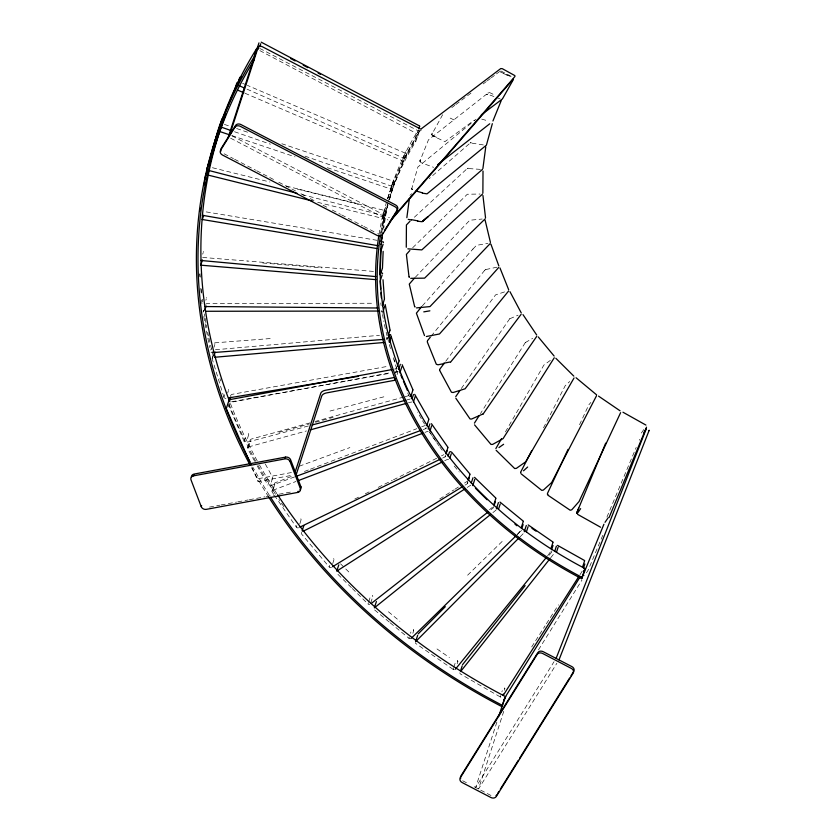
<?xml version="1.0" encoding="UTF-8"?>
<svg xmlns="http://www.w3.org/2000/svg" width="840" height="840" viewBox="0 0 840 840"><rect width="100%" height="100%" fill="white"/><g stroke="black" fill="none" stroke-linecap="round" stroke-linejoin="round"><path stroke-width="0.63" stroke-dasharray="4.2 3.15" d="M370.734 602.962L372.771 596.663L372.445 595.371M286.23 186.049L385.193 210.609L386.243 212.321L383.786 227.903M214.82 344.474L214.809 343.644M206.378 297.948L206.419 297.528M203.343 251.454L203.249 252.273M301.035 519.939L299.344 525.431M504.441 687.876L504.515 690.26M504.913 688.8L504.872 688.453M457.894 661.395L457.181 663.747M413.269 629.538L413.669 630.777L412.85 633.287M413.658 630.546L413.49 629.885M372.76 596.432L372.76 596.075M333.984 559.598L332.241 565.11M431.897 133.791L431.812 134.4L432.296 133.088M382.967 223.587L384.258 215.355M381.822 232.365L383.764 220.017L385.802 213.728M248.703 434.584L246.666 441.137M272.591 478.107L270.501 484.669M228.459 390.537L227.724 392.91M214.652 345.104L214.032 347.204M206.262 298.977L205.853 300.237M203.102 252.903L202.692 254.163M302.054 194.565L383.082 215.481A1.638 1.344 18 0 0 384.941 214.641L387.796 204.55M389.225 199.511L393.771 184.391M387.965 205.086L384.941 214.641M389.655 199.101L394.181 183.131L393.309 181.188L281.852 143.745M203.059 312.175L203.668 310.296M203.438 311.451L203.847 310.191M210.756 350.091L211.166 348.831M212.184 358.397L213.413 354.627M212.636 357.672L213.318 355.582M224.207 397.73A1.638 1.344 18 0 1 223.913 397.215L224.732 394.695M228.743 406.854L230.191 402.413L390.453 372.729M308.301 425.995L246.257 442.397A1.628 1.334 18 0 1 244.125 441.42L246.172 435.131M247.611 447.657L250.068 440.108L251.171 439.12L310.202 422.835M248.105 447.447L250.152 441.157M254.636 461.223L247.695 448.707A1.638 1.344 18 0 1 248.42 446.954L250.53 440.643M294.599 476.91L270.092 485.93A1.628 1.344 18 0 1 267.876 485.121L269.923 478.832M272.034 491.117L274.953 482.832L293.601 475.598M273.704 494.277L272.244 492.156A1.638 1.344 18 0 1 272.748 490.34L274.858 484.019M272.654 490.906L274.691 484.606M390.999 187.688L393.046 181.398M305.014 156.166L391.566 186.165L393.614 179.865M387.849 198.061L389.298 193.62M389.897 191.762L392.784 182.868M383.082 215.481L385.13 209.191M382.851 217.119L384.899 210.819M393.95 184.233L395.997 177.933M389.046 199.658L390.852 194.103M391.44 192.286L394.328 183.404M402.623 159.442L404.67 153.153M246.981 89.145L403.526 158.035L405.573 151.746M391.566 186.165A1.628 1.344 18 0 0 393.54 185.493L403.158 162.498L405.668 154.749L405.08 153.059L247.37 85.355M405.993 156.282L408.041 149.993M387.513 198.902A377.202 309.372 18 0 1 414.372 140.732L417.26 131.849L418.698 132.594L415.81 141.477A375.575 308.028 18 0 0 388.332 201.789M417.617 132.636L418.435 130.116M403.526 158.035A1.638 1.344 18 0 0 405.584 157.542L417.942 135.744L419.643 130.505M298.599 527.74A1.638 1.344 18 0 1 296.32 527.111L297.139 524.601M386.967 337.113L386.284 339.213A1.638 1.344 18 0 0 387.471 338.457M331.495 567.42A1.638 1.344 18 0 1 329.185 566.979L330.005 564.459M395.892 369.086L396.575 366.986M395.682 373.065L396.764 369.726M397.068 374.63L397.793 372.414M369.789 604.475A1.628 1.334 18 0 1 368.004 603.981L368.413 602.721M368.687 601.892L370.041 597.692M423.266 429.544L425.712 428.642L426.122 427.392M442.638 458.062L445.001 456.918L445.41 455.658M410.729 638.631A1.628 1.344 18 0 1 408.912 638.284L409.311 637.025M410.54 633.255L410.949 631.995M465.034 485.132L467.261 483.756L467.943 481.656M493.794 506.572L493.385 507.832L490.308 510.248M454.367 669.7A1.638 1.344 18 0 1 453.128 669.365L453.537 668.105M453.81 667.264L455.175 663.065M517.335 534.544L521.462 529.641M500.861 697.137A1.628 1.334 18 0 1 500.241 696.906L500.651 695.646M501.879 691.876L502.288 690.617M547.659 555.828L551.365 550.515M496.87 722.169L475.64 787.5L554.012 661.742M503.748 711.344L478.517 789.001L556.899 663.243M230.412 395.64L231.714 394.401L388.983 366.114M419.916 160.493L420.84 162.593L433.577 167.328M420.168 159.863L420.053 161.71A1.617 1.323 35.3 0 1 419.853 161.217L428.474 139.808L486.297 94.395L487.578 94.154L494.004 96.558M301.308 532.308L301.434 533.831L329.185 566.979M485.793 269.535L496.955 267.204M606.952 517.041L636.216 447.405M602.763 535.343L588.137 570.161L584.682 575.694M509.806 318.748L518.091 315.189M505.449 431.886L543.879 365.064L551.282 359.709M579.548 424.715L588.798 404.859L590.867 402.465M639.25 440.202L639.65 439.362M484.838 270.186L485.846 269.441M543.512 427.844L565.215 385.728L569.709 381.507M445.767 361.231L495.6 294.861L504.966 291.784M442.628 114.734L431.729 134.589L432.684 135.849L444.927 141.645L474.296 120.162M259.718 48.594A4.085 2.289 31.9 0 1 261.093 49.119L419.412 131.45L420.368 129.917M538.45 649.887L581.921 580.125M525.326 342.573L480.459 413.584M531.699 646.905L545.076 625.863M546.42 623.752L558.464 604.811M579.989 574.665L582.782 570.276M409.962 195.332L411.757 193.736M641.361 433.031L643.818 429.461M461.307 388.563L509.796 318.654M525.326 342.573L532.634 338.373M205.769 304.175L207.049 303.461L374.514 303.25M549.234 555.146L552.447 551.082M550.715 557.76L553.949 553.675A1.628 1.334 18 0 1 554.537 553.266M431.099 336.252L485.058 269.861M472.846 249.155L476.448 245.353L487.956 243.359M422.32 305.907L473.015 248.966M415.306 277.274L469.791 220.248L482.192 219.02M517.461 534.282L521.062 530.659M520.159 536.729L523.856 533.022A1.638 1.344 18 0 1 525.294 532.634M412.661 247.758L467.303 194.24L480.102 194.03M467.618 575.2L504.231 539.396M486.329 94.427L487.546 94.227L486.707 94.217M480.375 169.365L467.334 168.483L412.776 218.694M483.294 144.921L470.306 142.895L429.251 178.553M474.117 120.855L476.049 119.259M471.135 123.302L417.879 166.992L411.757 188.706L412.986 190.428M489.457 509.702L492.492 507.255M492.891 512.62L495.957 510.153M419.412 131.45L421.491 129.875M451.815 107.594L454.839 105.315M455.847 104.549L473.015 91.602M483.21 83.916L486.266 81.606M487.284 80.84L490.34 78.53M491.358 77.763L494.424 75.453M496.461 73.92L499.044 71.967M470.306 142.895L471.188 142.695L470.39 142.842M439.74 498.96L453.737 489.983M454.818 489.29L459.123 486.528M464.51 483.074L467.744 480.995M467.24 487.421L470.536 485.31A1.638 1.344 18 0 1 471.261 485.079M354.784 499.034L360.644 496.115M365.327 493.784L371.185 490.865M378.21 487.368L392.269 480.365M393.445 479.787L436.81 458.189M441.504 455.847L443.856 454.681M444.685 460.751L447.038 459.585A1.638 1.344 18 0 1 448.592 459.606M304.447 471.471L309.267 469.634M310.475 469.171L416.819 428.683M421.649 426.846L425.281 425.46M272.811 490.308L295.943 481.499M425.009 432.369L427.445 431.435A1.638 1.344 18 0 1 428.232 431.34M299.197 466.231L349.87 447.584M215.439 349.755L379.481 335.307M248.42 446.954L306.443 430.952M403.798 397.005L315.126 421.481M405.038 396.669L408.733 395.651M278.964 432.338L309.204 423.99M315.504 422.257L333.144 417.386M408.481 402.791L411.002 402.098A1.638 1.344 18 0 1 411.8 402.066M330.036 411.044L384.479 396.648M407.054 399.872L409.584 399.21A1.638 1.344 18 0 0 410.225 398.853M394.558 369.096L397.131 368.613M395.588 371.774L398.149 371.301M291.417 472.542L257.135 478.894L258.163 481.572L292.435 475.219M209.496 507.098L219.797 505.187M221.078 504.956L236.534 502.089M237.815 501.848L248.115 499.947M249.407 499.706L264.852 496.839M266.144 496.608L273.861 495.169M279.017 494.214L293.181 491.6M231.62 401.762L390.138 373.244M395.283 372.32L397.866 371.847M202.671 257.45L247.832 261.062M499.748 71.663L512.547 77.459M214.683 342.846L272.685 338.373M499.894 71.683L500.021 71.694M373.464 271.415L247.727 261.051M262.741 262.993L321.993 267.887M377.118 240.324L204.95 211.701M212.436 167.716L269.976 182.018M297.36 189.095L355.719 203.574M317.741 202.314L382.442 218.369A1.638 1.344 18 0 1 383.764 220.017M481.73 119.102L487.988 120.918M224.385 124.404L230.496 126.462M236.607 128.52L248.84 132.636M231.809 135.576L295.071 156.849M327.327 167.685L390.59 188.947A1.638 1.344 18 0 1 391.724 190.68M234.528 131.744L270.385 144.175M497.049 97.713L500.094 98.868M244.976 93.24L402.213 160.703A1.638 1.344 18 0 1 403.158 162.498M242.634 83.328L246.183 84.851M503.591 73.521L509.429 76.335M489.227 92.4L495.81 95.571M450.177 118.083L456.026 120.897M432.894 135.555L438.743 138.369M500.871 70.97L512.442 76.996M414.372 140.732L415.81 141.477M232.071 135.902L389.372 217.697M230.643 138.201L387.944 219.986M224.154 153.815L233.457 158.655M234.623 159.264L255.559 170.153M256.725 170.751L274.176 179.823M278.828 182.249L296.279 191.321M300.93 193.736L305.592 196.161M310.244 198.576L316.06 201.6M323.043 205.233L327.695 207.659M332.346 210.073L340.494 214.305M341.649 214.914L362.596 225.803M363.752 226.401L376.551 233.058M462.683 780.77L467.292 783.163M474.201 786.755L491.474 795.732M259.865 50.62L417.207 133.896A1.628 1.344 18 0 1 417.942 135.744M500.241 696.906L460.698 674.142A1.638 1.344 18 0 1 459.89 672.714M437 648.942L449.39 657.521M453.128 669.365L415.968 643.629A1.628 1.344 18 0 1 415.306 642.684M388.416 611.772L399.882 621.254M389.235 622.03L374.483 609.84A1.638 1.344 18 0 1 373.926 608.853M390.222 622.839L408.912 638.284M340.557 563.829L351.005 574.119M351.404 587.633L336.651 573.09A1.638 1.344 18 0 1 336.21 572.082M352.328 588.536L368.004 603.981M457.433 660.45L457.821 661.7L457.653 660.786M454.209 466.032L459.197 471.986M429.608 432.117L436.81 442.575M274.428 495.338L296.32 527.111M333.68 558.526L333.827 558.915M265.335 464.079L272.055 476.217M257.156 465.78L267.876 485.121M300.846 518.816L301.077 519.582M251.906 466.977L258.163 481.572M228.039 403.893L244.125 441.42M272.412 476.973L272.591 477.761M389.298 344.589L390.757 349.387M393.33 357.788L396.627 368.592A1.638 1.344 18 0 1 395.556 370.135M248.651 433.419L248.777 434.228M223.913 397.215L212.226 358.932A1.638 1.344 18 0 1 213.36 357.378M228.417 389.372L228.438 389.792M203.763 316.575L209.622 347.487M199.731 274.187L199.92 276.769M200.781 288.351L201.169 293.506M201.642 299.943L201.936 303.807M212.268 352.653A1.638 1.344 18 0 1 211.029 352.317M380.951 311.042A1.628 1.334 18 0 1 382.399 311.693M203.311 311.724A1.628 1.334 18 0 1 203.774 311.409M225.95 398.37A1.638 1.344 18 0 1 224.69 398.139M426.3 428.232A1.638 1.344 18 0 1 425.712 428.642M445.694 455.805A1.638 1.344 18 0 1 445.001 456.918M467.502 481.908A1.638 1.344 18 0 1 467.261 483.756M521.378 530.303A1.628 1.344 18 0 1 521.052 530.901M551.198 551.155A1.638 1.344 18 0 1 550.956 551.775M276.864 493.668A557.655 457.359 18 0 1 259.581 465.14M257.197 460.845A557.655 457.359 18 0 1 229.94 402.308M269.304 495.233A557.655 457.359 18 0 1 253.134 467.586M283.857 506.688A559.272 458.693 18 0 1 278.922 499.433M275.489 494.225A559.272 458.693 18 0 1 258.153 465.612M255.759 461.307A559.272 458.693 18 0 1 229.352 404.985M220.7 380.94A559.272 458.693 18 0 1 219.912 378.514M213.161 355.467A559.272 458.693 18 0 1 211.911 350.595M211.607 349.377A559.272 458.693 18 0 1 208.772 337.176M208.499 335.947A559.272 458.693 18 0 1 207.732 332.283M206.756 327.39A559.272 458.693 18 0 1 206.293 324.944M205.842 322.497A559.272 458.693 18 0 1 204.992 317.604M204.782 316.386A559.272 458.693 18 0 1 204.383 313.929M202.619 301.697A559.272 458.693 18 0 1 202.314 299.24M201.6 293.118A559.272 458.693 18 0 1 201.107 288.225M200.203 277.221A559.272 458.693 18 0 1 199.972 273.556M268.569 496.818A559.272 458.693 18 0 1 251.696 468.038M379.166 234.15A4.085 3.349 18 0 1 377.717 233.667M382.935 229.52A375.575 308.028 18 0 1 387.86 204.95M389.466 198.902A375.575 308.028 18 0 1 418.698 132.594M380.436 235.924A375.575 308.028 18 0 1 387.965 202.986M379.04 234.339A377.202 309.372 18 0 1 386.411 202.503M442.197 450.251A377.202 309.372 18 0 1 439.929 447.163M439.183 446.135A377.202 309.372 18 0 1 435.519 440.937M434.805 439.897A377.202 309.372 18 0 1 429.881 432.537M424.505 424.022A377.202 309.372 18 0 1 422.562 420.798M421.292 418.645A377.202 309.372 18 0 1 417.575 412.146M409.531 396.784A377.202 309.372 18 0 1 406.875 391.241M394.916 361.988A377.202 309.372 18 0 1 394.128 359.709M388.5 341.407A377.202 309.372 18 0 1 387.293 336.808M386.999 335.664A377.202 309.372 18 0 1 386.159 332.209M385.329 328.629A377.202 309.372 18 0 1 383.702 320.933M383.208 318.37A377.202 309.372 18 0 1 382.526 314.517M382.305 313.236A377.202 309.372 18 0 1 381.885 310.663M381.119 305.529A377.202 309.372 18 0 1 380.772 302.957M380.804 232.932A377.202 309.372 18 0 1 386.284 204.519M387.901 198.45A377.202 309.372 18 0 1 417.26 131.849M411.852 188.528L411.905 189.147L411.852 188.528M467.534 168.368L468.174 168.2L467.534 168.368M467.565 194.072L467.565 194.072M484.995 268.821L484.995 268.821M488.292 93.041L488.061 92.736A1.649 1.365 35.2 0 0 488.281 93.051M412.156 189.63L411.968 189.326A1.617 1.312 35.1 0 0 412.156 189.62M431.959 134.904L431.844 134.578A1.617 1.344 35.5 0 0 431.959 134.904"/><path stroke-width="1.26" d="M406.276 247.244L406.423 224.952L409.973 221.277M482.874 193.2L483.011 171.077M427.308 341.166L427.329 341.492M382.473 267.908L383.156 251.37M380.058 274.439L381.056 250.53L383.103 244.23M406.854 217.675L409.385 198.482M482.895 168.567L485.762 146.853M200.004 210.809L200.403 208.226M204.067 184.947L204.477 182.353M204.887 179.771L205.496 175.886A1.638 1.344 18 0 1 206.115 175.046M576.849 512.6L578.697 508.211M486.549 144.69L492.334 123.68M207.081 169.145A1.638 1.344 18 0 1 207.091 168.609L217.403 132.216A1.628 1.344 18 0 1 218.704 131.313M213.328 147.703L216.416 136.794M217.812 130.956L219.859 124.656M220.364 126.725A1.638 1.344 18 0 1 219.859 125.181L221.897 118.892M207.091 168.609L208.803 163.359M219.744 130.358L220.763 127.218M205.905 174.636L207.134 170.856M234.875 88.998L236.922 82.709M237.72 84.62A1.638 1.344 18 0 1 237.752 83.548L239.799 77.259M258.216 49.151L256.778 48.405L253.89 57.288A559.272 458.693 18 0 0 249.827 464.562M228.333 136.994L256.767 49.476A4.085 2.289 31.9 0 1 258.332 48.447M256.925 49.182L258.972 42.882M229.761 134.704L258.195 47.177A4.085 2.289 31.9 0 1 262.521 46.83L420.84 129.15L500.756 68.565L502.299 68.68L514.889 75.621L514.92 76.514L391.681 218.894M202.293 219.503L203.732 215.323M259.728 46.851L260.757 43.712M201.065 264.127L202.429 259.928M204.771 310.223L206.136 306.033M214.116 355.278L215.135 352.128M290.419 460.362L290.042 461.548L300.279 488.366A4.085 3.349 18 0 1 297.748 492.419L206.346 509.355A4.085 3.349 18 0 1 201.254 506.709L191.016 479.892A4.085 3.349 18 0 1 193.536 475.839L193.924 474.653M391.997 369.569L229.163 399.735L226.275 408.618L250.856 464.604M229.478 399.494L230.16 397.394M229.73 400.124L230.748 396.974M201.254 506.709L201.642 505.523M285.138 458.315L285.526 457.128A4.085 3.349 18 0 1 290.619 459.774L300.856 486.581A4.085 3.349 18 0 1 300.058 489.836M295.218 471.839L320.775 393.204A4.085 1.943 -20.9 0 1 325.3 390.274L394.244 377.506L395.262 380.184L326.33 392.952A4.085 1.943 -20.9 0 0 321.794 395.881L296.247 474.516M297.748 492.419L298.137 491.232M300.468 487.767L300.856 486.581M380.961 241.353L382.326 237.153M381.003 244.566L382.032 241.427M418.834 128.867L419.654 126.347M380.1 274.827L380.909 272.307M380.415 274.439L382.452 268.149M382.137 275.006L380.1 281.295L380.667 288.929M302.117 530.87L303.818 525.63M382.399 305.466L384.437 299.166M382.589 306.012L383.407 303.492M383.407 310.254L384.772 306.054M388.29 335.475L390.002 330.236M388.458 337.817L389.487 334.667M389.267 342.342L390.978 337.092M397.373 366.282L399.074 361.032M398.612 369.548L400.323 364.298M399.872 372.855L401.919 366.566M338.804 564.848L336.756 571.137L465.056 488.828M410.865 396.302L412.913 390.012M412.094 398.738L413.459 394.548M413.438 401.898L415.139 396.648M426.783 425.659L428.831 419.36M428.201 429.135L429.901 423.885M429.944 431.067L431.644 425.817M376.404 601.566L374.356 607.856L490.854 514.259M445.862 453.863L447.909 447.573M446.366 452.729L447.048 450.629M448.119 456.225L449.484 452.036M449.915 457.989L451.28 453.789M417.659 635.355L415.611 641.655L519.225 537.663M468.248 479.598L469.949 474.358M468.29 480.606L469.308 477.467M471.282 483L472.983 477.761M472.752 485.615L474.8 479.325M493.794 504.693L495.842 498.404M494.403 504.683L495.432 501.543M496.367 508.893L498.414 502.604M498.519 509.229L500.22 503.979M460.457 671.129L462.168 665.889M521.252 527.74L523.288 521.451M522.081 527.751L523.1 524.601M524.265 531.762L526.312 525.462M526.397 531.899L528.097 526.659M502.877 695.3L503.286 694.04M550.925 548.635L552.972 542.336M551.628 549.686L552.993 545.486M498.876 716.005L504.798 697.756M269.231 497.868A559.272 458.693 18 0 0 501.911 706.639L505.512 696.612A557.655 457.359 18 0 1 277.546 494.707M554.704 551.365L556.405 546.126M556.448 552.374L558.149 547.124M582.55 567.147L584.598 560.857M583.464 568.176L584.829 563.976M378.84 235.578A377.202 309.372 18 0 0 581.658 578.697L584.546 569.814M581.658 578.697L603.928 524.244M504.074 699.982L506.583 694.89L579.736 577.521M547.46 493.458L568.04 449.379M556.101 658.403L646.307 428.747L643.944 432.39M558.978 659.904L649.194 430.248L648.743 430.815M492.944 120.992L501.144 100.79M609.074 517.534L646.527 427.171M576.996 512.284L605.682 443.132M219.859 125.181L234.465 90.258A1.628 1.344 18 0 1 234.78 89.828M520.748 471.986L531.741 450.681M620.613 412.661L579.033 501.564L571.767 509.796L570.182 510.237L548.037 495.275M596.505 395.776L551.639 482.57L543.385 490.067L541.769 490.382L521.157 473.823M502.646 98.564L513.408 79.464M237.752 83.548L241.511 76.933M495.852 448.581L501.522 438.711M574.056 377.958L525.662 461.832L516.348 468.374L514.678 468.531L496.146 450.303M384.468 230.486L397.404 209.716A4.085 3.349 18 0 0 395.598 204.981L240.87 124.52A4.085 3.349 18 0 0 235.484 125.517L221.183 148.47A4.085 3.349 18 0 0 220.972 151.053M583.874 570.875L585.26 568.659A375.575 308.028 18 0 1 382.242 234.497M497.553 793.622L498.939 791.406M500.325 789.18L518.332 760.284M519.719 758.069L569.583 678.048M570.969 675.822L573.741 671.38A4.085 3.349 18 0 0 571.925 666.635L543.144 651.672A4.085 3.349 18 0 0 537.758 652.67L460.877 776.024A4.085 3.349 18 0 0 460.667 778.606M474.432 423.119L479.073 415.779M554.274 357.756L503.076 438.638L492.65 444.402L490.969 444.413L474.558 424.851M462.536 664.682L525.126 585.627M503.171 695.457L578.592 576.86M455.805 398.202L470.064 418.981L471.597 419.034L483.242 413.847M483.147 413.983L536.687 336.441M577.563 513.114L580.629 508.652M605.031 522.302L608.097 517.839M455.753 396.617L459.858 390.673M439.887 369.065L444.203 363.31M521.105 314.339L465.119 388.784L453.106 392.522L451.437 392.238L439.793 370.639M460.929 671.16L549.906 558.789M455.406 669.207L546.01 557.855M427.518 340.651L430.29 337.25M508.526 291.102L450.461 362.281M390.254 221.193L513.492 78.813M421.47 306.863L416.399 313.183L424.494 335.548M498.624 267.55L439.488 333.974L426.363 336.514M414.404 278.208L409.28 284.088L414.624 306.59M490.098 243.653L429.965 306.59L416.462 307.902M418.183 633.896L445.337 606.669M409.857 250.509L406.403 254.415L409.017 276.875M485.163 218.841L424.61 278.145L410.729 278.334M411.222 638.327L516.401 535.447M482.391 194.197L421.827 249.9L407.841 248.85M523.519 470.778L527.646 467.03M422.478 221.477L428.064 216.594L422.09 221.728L417.806 221.225M502.278 99.057L481.341 114.849M482.423 169.428L422.478 221.487M486.181 145.331L427.024 193.851L422.373 193.148M437.556 164.766L489.72 123.795M371.343 603.414L488.261 511.854M498.96 447.552L503.612 444.286M332.608 566.727L462.808 486.497M302.946 531.332L442.344 461.916M299.775 527.163L440.286 459.207M298.379 480.575L422.583 433.293M295.827 476.459L420.819 430.447M310.223 429.901L405.962 403.494M312.102 424.988L405.794 400.207M443.751 363.248L449.799 362.04M444.098 363.584L438.05 364.791L436.317 364.266L427.361 342.122M285.526 457.128L194.114 474.054A4.085 3.349 18 0 0 191.384 477.225M193.536 475.839L284.949 458.903A4.085 3.349 18 0 1 290.042 461.548M423.769 311.871L429.881 310.832M228.522 397.94L358.292 376.331M214.736 357.262L384.416 342.447M213.57 352.548L383.67 339.413M557.54 545.36L584.63 560.563M205.737 311.272L378.336 311.042M205.118 306.548L377.937 307.996M450.303 451.616L451.679 452.204L469.928 474.002M200.728 265.178L375.848 279.647M200.655 260.453L375.816 276.612M202.367 219.513L376.992 248.546M202.335 215.292L378.137 245.71M408.251 219.398L411.432 219.996M411.453 219.66L417.827 220.889M207.365 174.909L312.669 201.054M208.362 170.373L296.993 193.253M416.199 191.006L422.457 192.822M219.398 131.407L229.32 134.747M220.93 127.029L230.822 130.463M499.968 502.068L523.299 521.136M237.773 90.153L243.768 92.726M238.613 85.46L244.587 88.095M474.558 477.341L495.831 498.068M414.697 394.338L428.788 418.981M419.685 126.042L261.209 42.157M290.588 58.506L295.176 60.942M303.219 65.195L307.818 67.63M318.15 73.101L320.45 74.319M528.182 524.906L552.993 542.031M622.954 412.209L645.918 425.072M577.605 514.353L600.6 527.236M390.526 334.562L399.105 360.812M598.51 396.102L620.046 410.792M431.456 423.707L447.867 447.206M531.951 528.36L536.025 531.174M576.051 377.738L596.61 394.853M514.931 524.118L516.894 525.745M475.451 488.271L487.106 499.769M555.839 358.27L573.815 376.12M547.89 494.76L547.407 493.92A1.617 1.155 22.1 0 0 547.565 494.361M538.23 336.893L554.127 356.044M383.229 241.836L383.502 242.477M522.984 314.612L536.718 335.034M415.002 306.957L414.813 306.631M402.139 364.686L412.933 389.792M509.954 291.659L521.262 312.942M409.322 277.263L409.175 276.917M400.88 375.218L402.392 378.745M403.399 381.098L407.431 390.506M499.957 267.918L508.725 289.842M439.74 370.031L439.677 369.705M229.163 399.735L229.845 401.52M490.917 244.146L498.876 266.028M382.452 273.063L382.578 273.599M485.142 220.259L490.445 242.466M390.022 330.005L385.193 304.531M482.937 195.521L485.531 217.802M384.457 298.935L383.008 279.752M380.951 292.74L381.329 297.822M380.342 249.281A1.638 1.344 18 0 1 381.056 250.53M502.625 705.495A557.655 457.359 18 0 1 270.627 497.332M250.058 461.811A557.655 457.359 18 0 1 253.953 60.239M229.478 401.111A557.655 457.359 18 0 1 226.013 113.715M210.851 156.146A559.272 458.693 18 0 1 256.778 48.405M496.86 794.735A4.085 3.349 18 0 1 495.947 795.659M383.103 232.669A4.085 3.349 18 0 1 382.19 233.594M582.372 577.553A375.575 308.028 18 0 1 380.436 235.924M234.906 127.302L220.605 150.245A4.085 3.349 18 0 0 222.411 154.991L377.139 235.441A4.085 3.349 18 0 0 382.526 234.444L396.827 211.491A4.085 3.349 18 0 0 395.02 206.756L240.293 126.305A4.085 3.349 18 0 0 234.906 127.302M537.18 654.444L460.299 777.808A4.085 3.349 18 0 0 462.105 782.544L490.896 797.517A4.085 3.349 18 0 0 496.282 796.52L573.163 673.155A4.085 3.349 18 0 0 571.347 668.42L542.567 653.447A4.085 3.349 18 0 0 537.18 654.444M576.975 513.356L576.86 513.072A1.617 1.155 20.7 0 0 576.986 513.356M520.674 472.731L520.643 472.437A1.617 1.155 23.5 0 0 520.684 472.721"/></g></svg>
